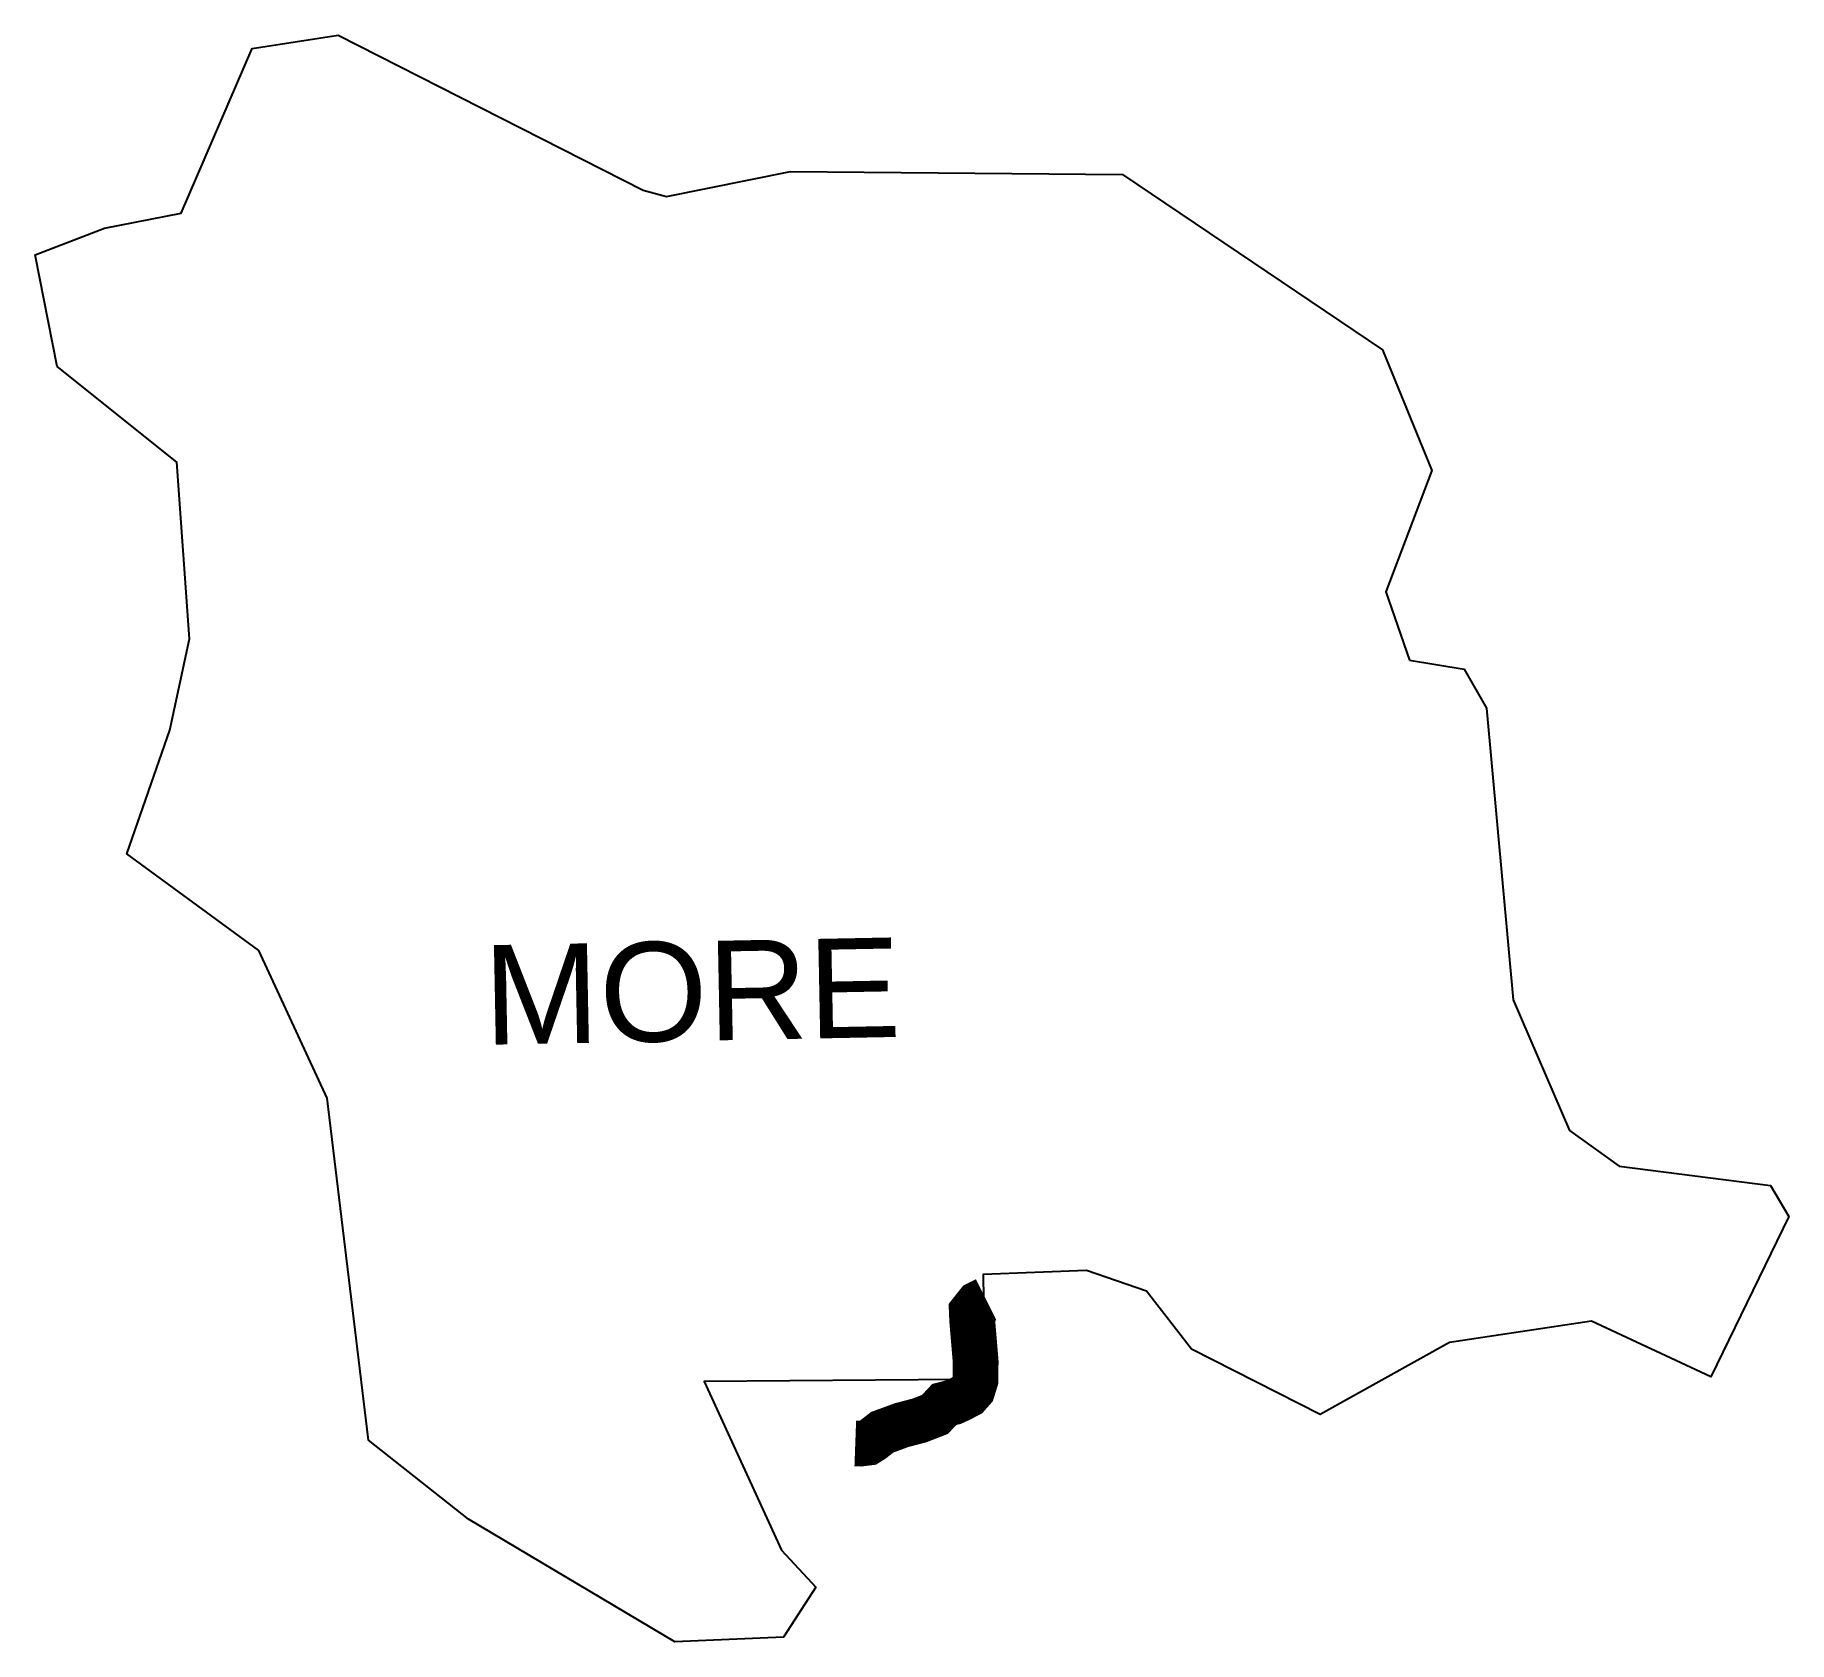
# Model space of a CAD drawing. Header units: metres. Extents: x 279618 to 281534, y 2029873 to 2031628.
import ezdxf

# ---------------------------------------------------------------- set-up
doc = ezdxf.new("R2010")
doc.units = ezdxf.units.M
for name, color, linetype in [('UNPROTECTED', 130, 'Continuous'), ('village', 3, 'Continuous'), ('VILLAGE NAME', 250, 'Continuous')]:
    doc.layers.add(name, color=color, linetype=linetype)
doc.styles.get("Standard").update_dxf_attribs({"font": 'simplex.shx'})

msp = doc.modelspace()

# ---------------------------------------------------------------- linework, layer by layer
at = {"layer": 'UNPROTECTED', "const_width": 50, "flags": 128}
msp.add_lwpolyline([(280513.8, 2030090), (280519.3, 2030089.8), (280527.9, 2030090.9), (280532.5, 2030093.8), (280543.3, 2030102.2), (280564.5, 2030110), (280583.7, 2030115), (280600.7, 2030121.6), (280606.5, 2030127.6), (280611.1, 2030132.5), (280620.8, 2030135), (280628, 2030138.3), (280636.8, 2030142.9), (280641.8, 2030148.6), (280645, 2030158.9), (280645.3, 2030179.1), (280643.4, 2030202.1), (280641.5, 2030224.4), (280641.1, 2030234.1), (280647.8, 2030242.5), (280656.8, 2030247)], dxfattribs=at)
at = {"layer": 'village', "flags": 128}
msp.add_lwpolyline([(279948.9, 2031628.5), (280282.1, 2031459.2)], dxfattribs=at)
at = {"layer": 'village'}
for points in [[(281119.2, 2030945.8, 0), (281179.1, 2030935.7, 0), (281203.2, 2030893.2, 0), (281232.5, 2030574.6, 0), (281294.1, 2030431.8, 0), (281348.4, 2030392.9, 0), (281513.7, 2030371.9, 0), (281533.7, 2030337.7, 0), (281448.5, 2030162.7, 0), (281318.2, 2030223.4, 0), (281163.1, 2030200.4, 0), (281021.8, 2030121.5, 0), (280881.1, 2030192.8, 0), (280832.1, 2030256.2, 0), (280766.3, 2030278.7, 0), (280653.4, 2030274.4, 0), (280654.5, 2030193.7, 0), (280629.5, 2030159.9, 0), (280348.8, 2030157.8, 0), (280433.1, 2029973.3, 0), (280470.7, 2029933.1, 0), (280435.5, 2029878.5, 0), (280316.8, 2029873.1, 0), (280091.2, 2030007.4, 0), (279981.9, 2030093.4, 0), (279937, 2030467.2, 0), (279862.3, 2030628.6, 0), (279717.9, 2030734.1, 0), (279764.9, 2030869.3, 0), (279786.5, 2030969, 0), (279772.5, 2031162.1, 0), (279642.1, 2031266.5, 0), (279617.8, 2031388.4, 0), (279693.7, 2031417.7, 0), (279777.3, 2031434, 0), (279855.1, 2031613.7, 0), (279948.9, 2031628.5, 0)], [(280282.1, 2031459.2, 0), (280307.6, 2031452.3, 0), (280443.1, 2031479.4, 0), (280805.6, 2031476, 0), (281089.7, 2031284.5, 0), (281143.6, 2031153, 0), (281093.5, 2031020.3, 0), (281119.2, 2030945.8, 0)]]:
    msp.add_polyline3d(points, dxfattribs=at)

# ---------------------------------------------------------------- texts
at = {"layer": 'VILLAGE NAME', "insert": (280106.6, 2030634.1), "char_height": 108.748, "attachment_point": 1, "rotation": 1.1028}
msp.add_mtext_dynamic_manual_height_columns('{\\fArial|b0|i0|c0|p34;MORE}', width=726.929, gutter_width=543.7, heights=[0], dxfattribs=at)

doc.saveas('drawing.dxf')
